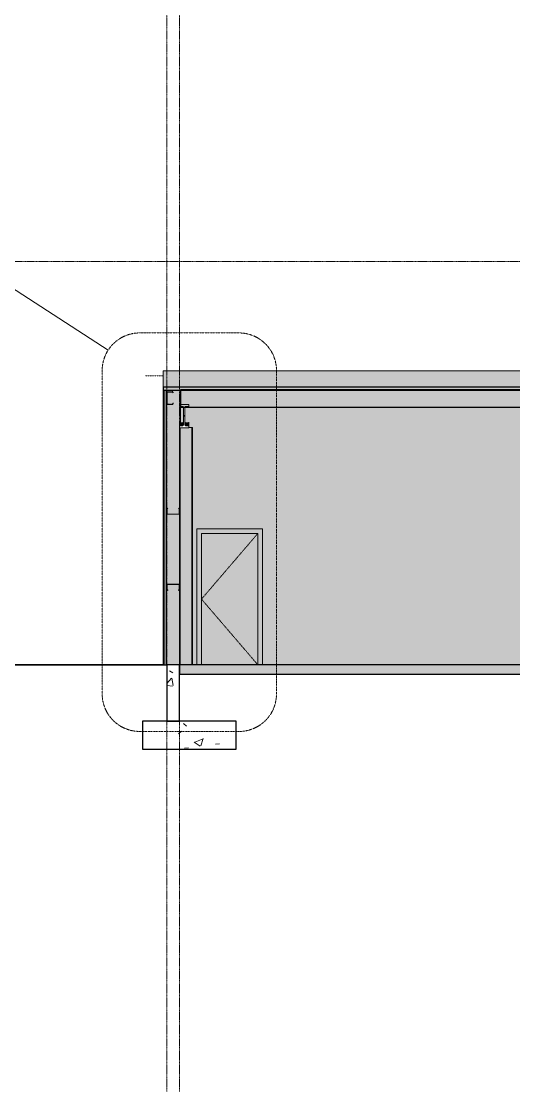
# Model space of a CAD drawing. Header units: inches. Extents: x -55396 to -733, y -290 to 853.
# Drawn here: x -20853 to -20538, y -273 to 412 of the extents above; entities that cross this region are included whole.
import ezdxf

# ---------------------------------------------------------------- set-up
doc = ezdxf.new("R2010")
doc.units = ezdxf.units.IN
doc.header["$MEASUREMENT"] = 0
for name, pattern in [('Dash', [0.25, 0.125, -0.125]), ('Dash 1_16_', [0.125, 0.0625, -0.0625]), ('Dash Dot 3_16_', [0.3125, 0.1875, -0.0625, 0, -0.0625]), ('Grid Line 1_2_', [0.875, 0.5, -0.125, 0.125, -0.125]), ('Grid Line 1_2__2_', [0.875, 0.5, -0.125, 0.125, -0.125])]:
    doc.linetypes.add(name, pattern=pattern)
for name, color, linetype, lineweight in [('A-ANNO-SYMB', 150, 'Continuous', 9), ('A-CLNG', 13, 'Continuous', 9), ('A-CLNG-PATT', 13, 'Continuous', 25), ('A-DETL', 90, 'Continuous', 9), ('A-DOOR', 31, 'Continuous', 9), ('A-DOOR-FRAM', 31, 'Continuous', 9), ('A-FLOR', 192, 'Continuous', 9), ('A-FLOR-LEVL', 51, 'Continuous', 9), ('A-GLAZ-CWMG', 51, 'Continuous', 9), ('A-ROOF', 132, 'Continuous', 9), ('A-WALL', 113, 'Continuous', 9), ('A-WALL-PATT', 111, 'Continuous', 25), ('C-TOPO', 7, 'Continuous', 9), ('I-WALL', 2, 'Continuous', 9), ('L-SITE-WALL', 31, 'Continuous', 9), ('S-BEAM', 12, 'Continuous', 9), ('S-COLS', 52, 'Continuous', 9), ('S-FNDN', 32, 'Continuous', 9), ('S-GRID', 1, 'Continuous', 9)]:
    doc.layers.add(name, color=color, linetype=linetype, lineweight=lineweight)
pattern_1 = [(50, (22032.004, 107.706), (55.0854, -4.8198), [5.76, -63.36]), (355, (22032.004, 107.706), (-10.6557, 57.7685), [4.608, -50.688]), (100.451, (22036.594, 107.305), (44.4295, 52.9487), [4.895, -53.848]), (46.184, (22032.004, 123.066), (81.9644, -12.712), [8.64, -95.04]), (96.636, (22038.834, 122.01), (71.7815, 74.8124), [7.343, -80.772]), (351.184, (22032, 123.07), (71.782, 74.8124), [6.912, -76.032]), (21, (22039.684, 119.226), (45.842, -30.9215), [5.76, -63.36]), (326, (22039.684, 119.226), (18.687, 55.6915), [4.608, -50.688]), (71.451, (22043.504, 116.65), (64.529, 24.77), [4.895, -53.848]), (37.5, (22032.004, 107.706), (0.9339, 25.5668), [2.534, -47.539, 2.534, -48.922, -50.88]), (37.5, (22032.004, 107.706), (0.9339, 25.5668), [-101.53, 2.534, -48.346]), (7.5, (22032.004, 107.706), (20.20404, 30.2913), [2.534, -26.803, 2.534, -46.387, -19.392]), (7.5, (22032.004, 107.706), (20.20404, 30.2913), [-78.259, 2.534, -16.858]), (327.5, (22014.877, 107.706), (40.9978, -1.7324), [2.534, -16.666, 2.534, -57.37, -79.488]), (327.5, (22014.877, 107.706), (40.9978, -1.7324), [-79.104, 2.534, -76.954]), (317.5, (22007.197, 107.706), (44.7889, 7.6878), [2.534, -22.426, 2.534, -37.248, -56.448]), (317.5, (22007.197, 107.706), (44.7889, 7.6878), [-64.742, 2.534, -53.914])]
pattern_2 = [(45, (22032.004, 107.706), (-19.007, 19.007), []), (45, (22032.004, 136.506), (-19.007, 19.007), [])]

# ---------------------------------------------------------------- blocks, each defined once
blk = doc.blocks.new('Locker Rooms and Restrooms_rvt-2-Section 7')
at = {"layer": 'A-FLOR-LEVL', "linetype": 'Grid Line 1_2__2_'}
blk.add_line((20361.6, 0), (23227.37, 0), dxfattribs=at)
blk = doc.blocks.new('Struct_Xcel_Sports Complex_rvt-2-Section 7')
at = {"layer": 'A-FLOR'}
blk.add_hatch(color=254, dxfattribs=at).paths.add_polyline_path([(22414.26, -6), (22790.8, -6), (22790.8, 0), (20899.55, 0), (20899.55, -6), (22104.39, -6)], flags=0)
at = {"layer": 'A-WALL-PATT', "lineweight": 9}
h = blk.add_hatch(dxfattribs=at)
h.set_pattern_fill('FP_18', color=250, style=0, pattern_type=2)
h.set_pattern_definition(pattern_1)
h.paths.add_polyline_path([(20891.55, -36), (20899.55, -36), (20899.55, 0), (20891.55, 0), (20891.55, -1.69)], flags=0)
at = {"layer": 'S-FNDN'}
h = blk.add_hatch(dxfattribs=at)
h.set_pattern_fill('FP_18', color=256, style=0, pattern_type=2)
h.set_pattern_definition(pattern_1)
h.paths.add_polyline_path([(20875.8, -54), (20935.8, -54), (20935.8, -36), (20875.8, -36)], flags=0)
at = {"layer": 'A-FLOR', "color": 130, "lineweight": 25}
for p, q in [((22717.74, 0), (20899.55, 0)), ((20899.55, 0), (20899.55, -6)), ((20899.55, -6), (22790.8, -6))]:
    blk.add_line(p, q, dxfattribs=at)
at = {"layer": 'L-SITE-WALL', "color": 130, "lineweight": 25}
for p, q in [((20899.55, 0), (20891.55, 0)), ((20891.55, 0), (20891.55, -36)), ((20899.55, -36), (20899.55, 0)), ((20891.55, -36), (20899.55, -36))]:
    blk.add_line(p, q, dxfattribs=at)
at = {"layer": 'S-FNDN', "color": 130, "lineweight": 25}
for p, q in [((20935.8, -36), (20875.8, -36)), ((20875.8, -36), (20875.8, -54)), ((20935.8, -54), (20935.8, -36)), ((20875.8, -54), (20935.8, -54))]:
    blk.add_line(p, q, dxfattribs=at)
blk = doc.blocks.new('Single-Flush - 36_ x 84_-1318930-Section 7')
at = {"layer": 'A-DOOR'}
blk.add_hatch(color=256, dxfattribs=at).paths.add_polyline_path([(20925.53, 0), (20949.62, 0), (20949.62, 84), (20913.62, 84), (20913.62, 0)], flags=0)
at = {"layer": 'A-DOOR-FRAM'}
blk.add_hatch(color=256, dxfattribs=at).paths.add_polyline_path([(20913.62, 0), (20913.62, 84), (20949.62, 84), (20949.62, 0), (20952.62, 0), (20952.62, 87), (20910.62, 87), (20910.62, 0)], flags=0)
at = {"layer": 'A-DOOR', "linetype": 'Dash 1_16_'}
for p in [(20949.62, 84), (20949.62, 0)]:
    blk.add_line(p, (20913.62, 42), dxfattribs=at)
at = {"layer": 'A-DOOR-FRAM'}
for p, q in [((20910.62, 87), (20910.62, 0)), ((20952.62, 87), (20910.62, 87)), ((20913.62, 0), (20913.62, 84)), ((20913.62, 84), (20949.62, 84)), ((20949.62, 84), (20949.62, 0)), ((20952.62, 0), (20952.62, 87))]:
    blk.add_line(p, q, dxfattribs=at)
blk = doc.blocks.new('W-Wide Flange - 1_-5_-1341488-Section 7')
at = {"layer": 'S-BEAM'}
for points in [[(20900.3, 166.64), (20900.3, 167.07), (20899.55, 167.07), (20899.55, 166.64)], [(20899.55, 152.99), (20901.29, 153.01), (20901.29, 155.17), (20900.3, 155.17), (20900.3, 153.42), (20899.55, 153.42), (20899.55, 153.01)], [(20901.29, 152.99), (20901.73, 153.11), (20901.98, 153.32), (20902.16, 153.68), (20902.18, 154.55), (20902.1, 155.71), (20901.92, 155.44), (20901.64, 155.25), (20901.29, 155.17), (20901.29, 153.01)], [(20903.82, 152.99), (20903.82, 155.17), (20903.37, 155.3), (20903.1, 155.53), (20902.94, 155.91), (20902.93, 156.06), (20902.96, 153.66), (20903.19, 153.25), (20903.43, 153.07), (20903.64, 153.01)], [(20903.82, 152.99), (20905.55, 153.01), (20905.55, 155.17), (20903.82, 155.17), (20903.82, 153.01)]]:
    blk.add_hatch(color=256, dxfattribs=at).paths.add_polyline_path(points, flags=0)
h = blk.add_hatch(dxfattribs=at)
h.set_pattern_fill('FP_11', color=256, style=0, pattern_type=2)
h.set_pattern_definition(pattern_2)
h.paths.add_polyline_path([(20903.64, 151.62), (20905.55, 151.62), (20905.55, 152.99), (20903.62, 153.01), (20903.26, 153.18), (20903.02, 153.49), (20902.93, 153.88), (20902.95, 164.58), (20903.12, 164.94), (20903.43, 165.19), (20903.82, 165.28), (20905.55, 165.28), (20905.55, 166.64), (20899.55, 166.64), (20899.55, 165.28), (20901.49, 165.25), (20901.84, 165.08), (20902.09, 164.77), (20902.18, 164.32), (20902.16, 153.68), (20901.98, 153.32), (20901.67, 153.07), (20901.29, 152.99), (20899.55, 152.99), (20899.55, 151.62)], flags=0)
for p, q in [((20899.55, 166.64), (20899.55, 167.07)), ((20899.55, 153.42), (20899.55, 152.99)), ((20905.55, 152.99), (20905.55, 155.17))]:
    blk.add_line(p, q, dxfattribs=at)
at = {"layer": 'S-BEAM', "lineweight": 15}
for p, q in [((20905.55, 166.64), (20899.55, 166.64)), ((20899.55, 166.64), (20899.55, 165.28)), ((20899.55, 165.28), (20901.29, 165.28)), ((20902.18, 164.39), (20902.18, 153.88)), ((20902.93, 153.88), (20902.93, 164.39)), ((20903.82, 165.28), (20905.55, 165.28)), ((20905.55, 165.28), (20905.55, 166.64)), ((20901.29, 152.99), (20899.55, 152.99)), ((20899.55, 152.99), (20899.55, 151.62)), ((20899.55, 151.62), (20905.55, 151.62)), ((20905.55, 152.99), (20903.82, 152.99)), ((20905.55, 151.62), (20905.55, 152.99))]:
    blk.add_line(p, q, dxfattribs=at)
at = {"layer": 'S-BEAM', "lineweight": 15, "flags": 128}
for points in [[(20901.29, 165.28), (20901.49, 165.25), (20901.67, 165.19), (20901.84, 165.08), (20901.98, 164.94), (20902.09, 164.77), (20902.16, 164.58), (20902.18, 164.39)], [(20902.93, 164.39), (20902.95, 164.58), (20903.02, 164.77), (20903.12, 164.94), (20903.26, 165.08), (20903.43, 165.19), (20903.62, 165.25), (20903.82, 165.28)], [(20902.18, 153.88), (20902.16, 153.68), (20902.09, 153.49), (20901.98, 153.32), (20901.84, 153.18), (20901.67, 153.07), (20901.49, 153.01), (20901.29, 152.99)], [(20903.82, 152.99), (20903.62, 153.01), (20903.43, 153.07), (20903.26, 153.18), (20903.12, 153.32), (20903.02, 153.49), (20902.95, 153.68), (20902.93, 153.88)]]:
    blk.add_lwpolyline(points, dxfattribs=at)
blk = doc.blocks.new('Rectangular Mullion - Profile_Polycarbonate_Lower-1037133-Section 7')
at = {"layer": 'A-GLAZ-CWMG'}
blk.add_hatch(color=256, dxfattribs=at).paths.add_polyline_path([(20891.55, 0), (20891.49, 0.06), (20889.49, 0.06), (20889.43, 0)], flags=0)
at = {"layer": 'A-GLAZ-CWMG', "lineweight": 13}
for p, q in [((20889.55, 1.46), (20889.43, 1.46)), ((20889.43, 1.46), (20889.43, 0)), ((20889.43, 0), (20891.55, 0)), ((20889.49, 0.06), (20889.49, 1.39)), ((20889.49, 1.39), (20889.55, 1.39)), ((20891.49, 0.06), (20889.49, 0.06)), ((20889.55, 1.39), (20889.55, 1.46)), ((20891.55, 2.24), (20891.2, 2.24)), ((20891.2, 2.24), (20891.2, 1.99)), ((20891.2, 1.99), (20891.26, 1.99)), ((20891.26, 1.99), (20891.26, 2.18)), ((20891.26, 2.18), (20891.49, 2.18)), ((20891.49, 2.18), (20891.49, 0.06)), ((20891.55, 0), (20891.55, 2.24))]:
    blk.add_line(p, q, dxfattribs=at)
blk = doc.blocks.new('Rectangular Mullion - Profile_Polycarbonate_Upper and left-1190193-Section 7')
at = {"layer": 'A-GLAZ-CWMG'}
for points in [[(20891.55, 172.02), (20891.55, 175.65), (20889.43, 175.65), (20889.49, 175.58), (20891.49, 175.58), (20891.49, 172.08)], [(20891.49, 172.08), (20891.49, 172.36), (20891.26, 172.31), (20891.26, 172.08)]]:
    blk.add_hatch(color=256, dxfattribs=at).paths.add_polyline_path(points, flags=0)
at = {"layer": 'A-GLAZ-CWMG', "lineweight": 13}
for p, q in [((20891.55, 175.65), (20889.43, 175.65)), ((20889.43, 175.65), (20889.43, 172.81)), ((20889.43, 172.81), (20889.55, 172.81)), ((20889.49, 172.87), (20889.49, 175.58)), ((20889.49, 175.58), (20891.49, 175.58)), ((20889.55, 172.87), (20889.49, 172.87)), ((20889.55, 172.81), (20889.55, 172.87)), ((20891.26, 172.27), (20891.2, 172.27)), ((20891.2, 172.27), (20891.2, 172.02)), ((20891.2, 172.02), (20891.55, 172.02)), ((20891.26, 172.08), (20891.26, 172.27)), ((20891.49, 172.08), (20891.26, 172.08)), ((20891.49, 175.58), (20891.49, 172.08)), ((20891.55, 172.02), (20891.55, 175.65))]:
    blk.add_line(p, q, dxfattribs=at)
at = {"layer": 'A-GLAZ-CWMG'}
for p, q in [((20889.55, 173.19), (20889.49, 173.19)), ((20889.55, 172.87), (20889.55, 173.19)), ((20891.26, 172.56), (20891.2, 172.56)), ((20891.2, 172.27), (20891.2, 172.56)), ((20891.26, 172.27), (20891.26, 172.56)), ((20891.49, 172.36), (20891.26, 172.36)), ((20891.26, 172.08), (20891.26, 172.36))]:
    blk.add_line(p, q, dxfattribs=at)
blk = doc.blocks.new('Girt_C - 8_D-1279893-Section 7')
at = {"layer": 'S-BEAM', "lineweight": 15}
for p, q in [((20891.55, 51.37), (20891.55, 48.05)), ((20891.55, 48.05), (20892.13, 47.57)), ((20891.66, 48.11), (20891.66, 51.37)), ((20892.2, 47.66), (20891.66, 48.11)), ((20899.37, 51.55), (20891.74, 51.55)), ((20891.74, 51.45), (20899.37, 51.45)), ((20899.44, 48.11), (20898.91, 47.66)), ((20898.98, 47.57), (20899.55, 48.05)), ((20899.44, 51.37), (20899.44, 48.11)), ((20899.55, 48.05), (20899.55, 51.37)), ((20892.13, 47.57), (20892.2, 47.66)), ((20898.91, 47.66), (20898.98, 47.57))]:
    blk.add_line(p, q, dxfattribs=at)
for centre, radius, start, end in [((20891.74, 51.37), 0.188, 90, 180), ((20891.74, 51.37), 0.0782, 90, 176.95764), ((20899.37, 51.37), 0.188, 0, 90), ((20899.37, 51.37), 0.0782, 2.12272, 90)]:
    blk.add_arc(centre, radius, start, end, dxfattribs=at)
blk = doc.blocks.new('Girt_C - 8_D-1253524-Section 7')
at = {"layer": 'S-BEAM'}
h = blk.add_hatch(dxfattribs=at)
h.set_pattern_fill('FP_11', color=256, style=0, pattern_type=2)
h.set_pattern_definition(pattern_2)
h.paths.add_polyline_path([(20891.74, 96.32), (20899.37, 96.32), (20899.37, 96.43), (20891.74, 96.43)], flags=0)
h.paths.add_polyline_path([(20899.44, 96.5), (20899.55, 96.51), (20899.55, 99.82), (20898.98, 100.3), (20898.91, 100.22), (20899.44, 99.77)], flags=0)
h.paths.add_polyline_path([(20891.66, 96.5), (20891.66, 99.77), (20892.2, 100.22), (20892.13, 100.3), (20891.55, 99.82), (20891.55, 96.51)], flags=0)
at = {"layer": 'S-BEAM', "lineweight": 15}
for p, q in [((20892.13, 100.3), (20891.55, 99.82)), ((20891.55, 99.82), (20891.55, 96.51)), ((20891.66, 99.77), (20892.2, 100.22)), ((20891.66, 96.5), (20891.66, 99.77)), ((20899.37, 96.43), (20891.74, 96.43)), ((20891.74, 96.32), (20899.37, 96.32)), ((20892.2, 100.22), (20892.13, 100.3)), ((20898.98, 100.3), (20898.91, 100.22)), ((20898.91, 100.22), (20899.44, 99.77)), ((20899.55, 99.82), (20898.98, 100.3)), ((20899.44, 99.77), (20899.44, 96.5)), ((20899.55, 96.51), (20899.55, 99.82))]:
    blk.add_line(p, q, dxfattribs=at)
for centre, radius, start, end in [((20891.74, 96.51), 0.188, 180, 270), ((20891.74, 96.51), 0.0782, 182.12272, 270), ((20899.37, 96.51), 0.188, 270, 0), ((20899.37, 96.51), 0.0782, 270, 356.95764)]:
    blk.add_arc(centre, radius, start, end, dxfattribs=at)
blk = doc.blocks.new('Girt_C - 8_D-1254112-Section 7')
at = {"layer": 'S-BEAM'}
for points in [[(20891.55, 174.46), (20891.67, 174.63), (20891.74, 174.64), (20891.67, 175.06), (20891.55, 174.89)], [(20895.05, 174.64), (20895.05, 175.07), (20891.74, 175.07), (20891.74, 174.64), (20893.96, 174.64)], [(20895.53, 174.07), (20895.53, 174.5), (20895.05, 175.07), (20895.05, 174.64), (20895.52, 174.08)], [(20895, 166.75), (20895, 167.18), (20891.74, 167.18), (20891.74, 166.75), (20893.96, 166.75)], [(20895, 166.75), (20895.45, 167.28), (20895.45, 167.71), (20895, 167.18)]]:
    blk.add_hatch(color=256, dxfattribs=at).paths.add_polyline_path(points, flags=0)
h = blk.add_hatch(color=256, dxfattribs=at)
h.paths.add_polyline_path([(20891.74, 166.64), (20895.05, 166.64), (20895.54, 167.21), (20895.45, 167.28), (20895, 166.75), (20891.74, 166.75)], flags=0)
h.paths.add_polyline_path([(20891.66, 166.83), (20891.66, 174.46), (20891.55, 174.46), (20891.55, 166.83)], flags=0)
h.paths.add_polyline_path([(20895.45, 174), (20895.52, 174.08), (20895.05, 174.64), (20891.74, 174.64), (20891.74, 174.54), (20895, 174.54), (20895.38, 174.08)], flags=0)
for p, q in [((20891.55, 174.89), (20891.55, 174.46)), ((20891.74, 174.64), (20891.74, 174.54)), ((20895.05, 174.64), (20895.05, 175.07)), ((20895.53, 174.5), (20895.53, 174.08)), ((20891.74, 167.18), (20891.74, 166.75)), ((20895, 166.75), (20895, 167.18)), ((20895.45, 167.71), (20895.45, 167.28)), ((20895.54, 167.64), (20895.54, 167.21))]:
    blk.add_line(p, q, dxfattribs=at)
at = {"layer": 'S-BEAM', "lineweight": 15}
for p, q in [((20891.55, 174.46), (20891.55, 166.83)), ((20891.66, 166.83), (20891.66, 174.46)), ((20895.05, 174.64), (20891.74, 174.64)), ((20891.74, 174.54), (20895, 174.54)), ((20895, 174.54), (20895.45, 174)), ((20895.53, 174.07), (20895.05, 174.64)), ((20895.45, 174), (20895.53, 174.07)), ((20895, 166.75), (20891.74, 166.75)), ((20891.74, 166.64), (20895.05, 166.64)), ((20895.45, 167.28), (20895, 166.75)), ((20895.05, 166.64), (20895.54, 167.21)), ((20895.54, 167.21), (20895.45, 167.28))]:
    blk.add_line(p, q, dxfattribs=at)
at = {"layer": 'S-BEAM', "lineweight": 15, "flags": 128}
for points in [[(20891.74, 174.64), (20891.67, 174.63), (20891.61, 174.59), (20891.57, 174.53), (20891.55, 174.46)], [(20891.66, 174.46), (20891.67, 174.5), (20891.7, 174.52), (20891.74, 174.54)], [(20891.55, 166.83), (20891.57, 166.75), (20891.61, 166.69), (20891.67, 166.65), (20891.74, 166.64)], [(20891.74, 166.75), (20891.7, 166.76), (20891.67, 166.79), (20891.66, 166.83)]]:
    blk.add_lwpolyline(points, dxfattribs=at)

msp = doc.modelspace()

# ---------------------------------------------------------------- hatches: boundary and pattern name
at = {"layer": 'A-CLNG-PATT', "lineweight": 9}
h = msp.add_hatch(dxfattribs=at)
h.set_pattern_fill('FP_14', color=256, style=0, pattern_type=2)
h.set_pattern_definition([(161.57, (22032.964, 108.666), (-7.6802237, -0.0009796), [0, -54.643, 6.067, 0]), (18.43, (22031.044, 108.666), (-7.6802237, 0.0009796), [0, -54.643, 6.067, 0]), (108.43, (22032.964, 108.666), (3.83829529, -19.20136532), [18.211, -42.499]), (71.57, (22031.044, 108.666), (3.83829529, 19.20136532), [18.211, -42.499])])
h.paths.add_polyline_path([(-19702.1, 164.76), (-18865, 164.76), (-18865, 176.02), (-19166.58, 176.02), (-19166.58, 172.83), (-19226.08, 172.83), (-19226.08, 176.02), (-20751.25, 176.02), (-20751.25, 164.76), (-19779.56, 164.76)], flags=0)
at = {"layer": 'A-ROOF', "lineweight": 5}
h = msp.add_hatch(color=256, dxfattribs=at)
h.paths.add_polyline_path([(-20762.5, 177.65), (-19226.08, 177.65), (-19226.08, 188.72), (-19278.75, 188.71), (-19278.75, 187.71), (-19281, 187.71), (-19281, 187.44), (-19299.55, 187.44), (-19299.57, 178.05), (-19300.63, 178), (-19303.45, 178.05), (-19303.48, 183.73), (-19303.95, 183.34), (-19304.02, 183.42), (-19304.02, 187.21), (-19310.73, 187.21), (-19310.8, 183.34), (-19311.37, 183.82), (-19311.37, 177.77), (-19313.37, 177.77), (-19313.37, 187.44), (-20529.75, 187.45), (-20529.75, 188), (-20762.5, 188), (-20762.5, 178.96)], flags=0)
h.paths.add_polyline_path([(-18865, 177.65), (-18865, 188.22), (-18917.69, 188.22), (-18917.69, 183.08), (-18981.06, 183.08), (-18981.06, 188.22), (-18994.31, 188.22), (-18994.31, 177.65), (-18888.69, 177.65)], flags=0)
h.paths.add_polyline_path([(-18999.06, 177.65), (-18999.06, 188.22), (-19022.06, 188.22), (-19022.06, 183.6), (-19099.44, 183.6), (-19099.44, 188.22), (-19136.87, 188.22), (-19136.87, 182.77), (-19166.58, 182.77), (-19166.58, 177.65), (-19004.89, 177.65)], flags=0)
h.paths.add_polyline_path([(-19311.37, 187.14), (-19311.26, 187.14), (-19311.35, 187.22), (-19311.37, 187.14)], flags=0)
at = {"layer": 'A-ROOF'}
h = msp.add_hatch(color=256, dxfattribs=at)
h.paths.add_polyline_path([(-18865, 175.65), (-18865, 177.65), (-19166.58, 177.65), (-19166.58, 175.65), (-18888.69, 175.65)], flags=0)
h.paths.add_polyline_path([(-20762.5, 175.65), (-19226.08, 175.65), (-19226.08, 177.65), (-20762.5, 177.65)], flags=0)
at = {"layer": 'A-WALL-PATT', "lineweight": 9, "transparency": 33554649}
msp.add_hatch(color=256, dxfattribs=at).paths.add_polyline_path([(-20760.35, 0.06), (-20760.35, 175.58), (-20761.93, 175.58), (-20761.93, 0.06)], flags=0)
at = {"layer": 'I-WALL'}
h = msp.add_hatch(color=256, dxfattribs=at)
h.paths.add_polyline_path([(-20740.94, 0), (-20740.94, 87), (-20698.94, 87), (-20698.94, 0), (-20402.31, 0), (-20402.31, 99), (-20361.87, 99), (-20361.87, 0), (-20166.5, 0), (-20166.5, 86), (-20130.5, 86), (-20130.5, 0), (-20126.87, 0), (-20126.87, 164.76), (-20266.04, 164.76), (-20266.12, 164.39), (-20266.05, 143.7), (-20265.91, 143.48), (-20265.59, 143.24), (-20265.23, 143.16), (-20263.5, 143.16), (-20263.5, 139.61), (-20269.5, 139.61), (-20269.5, 143.16), (-20267.41, 143.24), (-20267.19, 143.37), (-20266.95, 143.7), (-20266.87, 144.05), (-20266.96, 164.76), (-20507.29, 164.76), (-20507.37, 164.39), (-20507.3, 143.7), (-20507.16, 143.48), (-20506.84, 143.24), (-20506.48, 143.16), (-20504.75, 143.16), (-20504.75, 139.61), (-20510.75, 139.61), (-20510.66, 143.16), (-20508.66, 143.24), (-20508.44, 143.37), (-20508.2, 143.7), (-20508.12, 144.05), (-20508.21, 164.76), (-20748.54, 164.76), (-20748.62, 164.32), (-20748.55, 155.71), (-20748.41, 155.49), (-20748.04, 155.23), (-20747.73, 155.17), (-20746, 155.17), (-20746, 151.88), (-20743.75, 151.88), (-20743.75, 0)], flags=0)
h.paths.add_polyline_path([(-20750.26, 155.17), (-20749.86, 155.27), (-20749.55, 155.53), (-20749.39, 155.91), (-20749.37, 156.06), (-20749.46, 164.76), (-20751.25, 164.76), (-20751.25, 155.17)], flags=0)
at = {"layer": 'L-SITE-WALL', "lineweight": 5}
h = msp.add_hatch(color=256, dxfattribs=at)
h.paths.add_polyline_path([(-20762.5, 0), (-20762.12, 0.06), (-20762.06, 0.06), (-20761.93, 0.06), (-20761.93, 175.58), (-20762.06, 175.58), (-20762.12, 175.65), (-20762.5, 175.58), (-20762.5, 0.06)], flags=0)
h.paths.add_polyline_path([(-20760, 0), (-20752, 0.06), (-20752, 48.05), (-20752.57, 47.57), (-20752.64, 47.66), (-20752.11, 48.11), (-20752.11, 51.37), (-20752, 51.45), (-20752, 96.51), (-20752.11, 96.5), (-20752.19, 99.83), (-20752.64, 100.22), (-20752.57, 100.3), (-20752, 99.82), (-20752, 153.42), (-20751.25, 153.42), (-20751.25, 165.28), (-20752, 165.28), (-20752, 167.07), (-20751.25, 167.07), (-20751.25, 175.65), (-20760, 175.58), (-20759.94, 175.02), (-20759.81, 175.07), (-20756.5, 175.07), (-20756.02, 174.5), (-20756.1, 174), (-20756.55, 174.54), (-20759.81, 174.59), (-20759.89, 174.63), (-20759.98, 174.46), (-20759.89, 174.46), (-20759.81, 167.18), (-20756.5, 167.24), (-20756.1, 167.71), (-20756.01, 167.64), (-20756.1, 167.11), (-20756.55, 166.64), (-20759.81, 166.64), (-20759.89, 166.83), (-20760, 166.83), (-20760.06, 172.08), (-20760.29, 172.08), (-20760.29, 172.36), (-20760.06, 172.36), (-20760.06, 174.46), (-20760.35, 174.46), (-20760.35, 0.06), (-20760.06, 0.06), (-20760, 0.06)], flags=0)
h.paths.add_polyline_path([(-20759.42, 47.57), (-20760, 48.11), (-20760, 51.37), (-20759.89, 51.37), (-20759.81, 48.04), (-20759.35, 47.66)], flags=0)
h.paths.add_polyline_path([(-20752.57, 51.45), (-20759.81, 51.45), (-20759.81, 51.55), (-20752.19, 51.55), (-20752.19, 51.45)], flags=0)
h.paths.add_polyline_path([(-20752.19, 96.32), (-20759.81, 96.32), (-20759.81, 96.43), (-20752.19, 96.43)], flags=0)
h.paths.add_polyline_path([(-20759.89, 96.5), (-20760, 96.51), (-20760, 99.82), (-20759.42, 100.3), (-20759.35, 100.22), (-20759.89, 99.77)], flags=0)
h.paths.add_polyline_path([(-20760.35, 174.46), (-20760.06, 174.53), (-20760.06, 175.58), (-20760.35, 175.58), (-20760.35, 174.87)], flags=0)
msp.add_hatch(color=256, dxfattribs=at).paths.add_polyline_path([(-20761.93, 0.06), (-20760.35, 0.06), (-20760.35, 175.58), (-20761.93, 175.58), (-20761.93, 0.2)], flags=0)
at = {"layer": 'S-COLS', "lineweight": 5}
for points in [[(-20751.56, 0), (-20751.56, 151.62), (-20752, 151.62), (-20752, 0)], [(-20751.05, 0), (-20750.87, 0), (-20750.87, 151.62), (-20751.56, 151.62), (-20751.53, 0), (-20751.22, 0)], [(-20744.87, 0), (-20744.87, 151.88), (-20746, 151.88), (-20746, 151.62), (-20750.87, 151.62), (-20750.87, 0)], [(-20744.87, 0), (-20744.18, 0), (-20744.22, 151.88), (-20744.87, 151.88), (-20744.87, 37.37)], [(-20743.75, 0), (-20743.75, 151.88), (-20744.18, 151.88), (-20744.18, 0)]]:
    msp.add_hatch(color=256, dxfattribs=at).paths.add_polyline_path(points, flags=0)

# ---------------------------------------------------------------- linework, layer by layer
at = {"layer": 'A-ANNO-SYMB'}
msp.add_line((-20797.58, 201.41), (-20871.38, 249.2), dxfattribs=at)
at = {"layer": 'A-ANNO-SYMB', "linetype": 'Dash Dot 3_16_'}
for p, q in [((-20713.97, 212.36), (-20777.43, 212.36)), ((-20801.43, 188.36), (-20801.43, -18.68)), ((-20689.97, -18.68), (-20689.97, 188.36)), ((-20777.43, -42.68), (-20713.97, -42.68))]:
    msp.add_line(p, q, dxfattribs=at)
for centre, start, end in [((-20777.43, 188.36), 90, 180), ((-20713.97, 188.36), 0, 90), ((-20777.43, -18.68), 180, 270), ((-20713.97, -18.68), 270, 0)]:
    msp.add_arc(centre, 24, start, end, dxfattribs=at)
at = {"layer": 'A-CLNG', "lineweight": 25}
for p, q in [((-19226.08, 176.02), (-20751.25, 176.02)), ((-20751.25, 176.02), (-20751.25, 164.76)), ((-20751.25, 164.76), (-18865, 164.76))]:
    msp.add_line(p, q, dxfattribs=at)
at = {"layer": 'A-DETL', "linetype": 'Dash'}
msp.add_line((-20774.01, 184.91), (-20762.5, 184.91), dxfattribs=at)
at = {"layer": 'A-FLOR-LEVL', "linetype": 'Grid Line 1_2_'}
for p, q in [((-21289.95, 258), (-18424.18, 258)), ((-21289.95, 0), (-18424.18, 0))]:
    msp.add_line(p, q, dxfattribs=at)
at = {"layer": 'A-ROOF'}
for p, q in [((-20529.75, 188), (-20762.5, 188)), ((-20762.5, 188), (-20762.5, 177.65))]:
    msp.add_line(p, q, dxfattribs=at)
at = {"layer": 'A-ROOF', "lineweight": 25}
for p, q in [((-19226.08, 177.65), (-20762.5, 177.65)), ((-20762.5, 177.65), (-20762.5, 175.65)), ((-20762.5, 175.65), (-20126.87, 175.65))]:
    msp.add_line(p, q, dxfattribs=at)
at = {"layer": 'A-WALL', "lineweight": 25}
for p, q in [((-20760.35, 175.58), (-20761.93, 175.58)), ((-20761.93, 175.58), (-20761.93, 0.06)), ((-20760.35, 0.06), (-20760.35, 175.58)), ((-20761.93, 0.06), (-20760.35, 0.06))]:
    msp.add_line(p, q, dxfattribs=at)
at = {"layer": 'C-TOPO', "lineweight": 35}
msp.add_line((-20762.12, 0), (-21096.51, 0), dxfattribs=at)
at = {"layer": 'C-TOPO'}
msp.add_line((-20762.12, 0), (-21096.51, 0), dxfattribs=at)
at = {"layer": 'L-SITE-WALL'}
for p, q in [((-20762.5, 0), (-20762.5, 175.65)), ((-20751.25, 164.76), (-20751.25, 153.42))]:
    msp.add_line(p, q, dxfattribs=at)
at = {"layer": 'S-COLS'}
for p, q in [((-20752, 151.62), (-20752, 99.82)), ((-20751.56, 151.62), (-20751.56, 0)), ((-20744.87, 151.88), (-20746, 151.88)), ((-20744.18, 151.88), (-20744.87, 151.88)), ((-20744.18, 151.88), (-20744.18, 0)), ((-20743.75, 151.88), (-20744.18, 151.88)), ((-20743.75, 151.88), (-20743.75, 0)), ((-20752, 96.51), (-20752, 51.37)), ((-20752, 48.05), (-20752, 0))]:
    msp.add_line(p, q, dxfattribs=at)
at = {"layer": 'S-GRID', "linetype": 'Grid Line 1_2_'}
for p, q in [((-20760, -273.16), (-20760, 738.66)), ((-20752, -273.16), (-20752, 738.66))]:
    msp.add_line(p, q, dxfattribs=at)

# ---------------------------------------------------------------- block references
at = {"layer": 'A-DOOR'}
msp.add_blockref('Single-Flush - 36_ x 84_-1318930-Section 7', (-41651.55, 0), dxfattribs=at)
at = {"layer": 'A-GLAZ-CWMG'}
for name in ['Rectangular Mullion - Profile_Polycarbonate_Upper and left-1190193-Section 7', 'Rectangular Mullion - Profile_Polycarbonate_Lower-1037133-Section 7']:
    msp.add_blockref(name, (-41651.55, 0), dxfattribs=at)
at = {"layer": 'S-BEAM'}
for name in ['Girt_C - 8_D-1254112-Section 7', 'W-Wide Flange - 1_-5_-1341488-Section 7', 'Girt_C - 8_D-1253524-Section 7', 'Girt_C - 8_D-1279893-Section 7']:
    msp.add_blockref(name, (-41651.55, 0), dxfattribs=at)

# ---------------------------------------------------------------- next in the draw order: block references
at = {"color": 170, "lineweight": 5}
msp.add_blockref('Locker Rooms and Restrooms_rvt-2-Section 7', (-41651.55, 0), dxfattribs=at)

# ---------------------------------------------------------------- next in the draw order: block references
msp.add_blockref('Struct_Xcel_Sports Complex_rvt-2-Section 7', (-41651.55, 0), dxfattribs=at)

doc.saveas('drawing.dxf')
